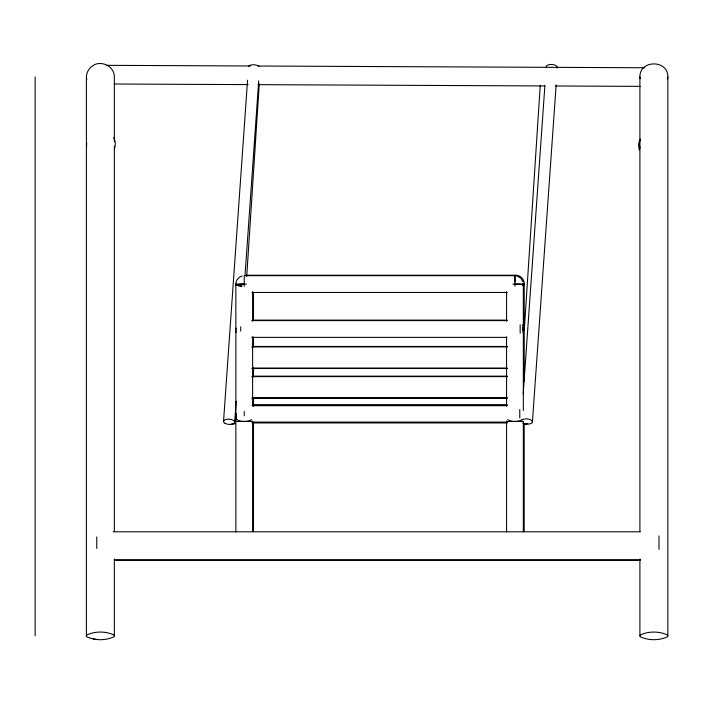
<?xml version="1.0" encoding="UTF-8"?>
<svg xmlns="http://www.w3.org/2000/svg" width="703" height="703" viewBox="0 0 703 703"><rect width="100%" height="100%" fill="white"/><g stroke="black" fill="none" stroke-linecap="round" stroke-linejoin="round"><path stroke-width="1.05" d="M514.939 286.253L514.939 275.699L244.24 275.699L244.24 286.253M523.331 410.543L523.331 284.082L523.006 285.444L523.296 284.082L512.777 284.082M514.904 275.98L514.939 281.912M93.376 65.634L93.394 65.282C101.997 60.142 114.519 66.68 114.352 76.926L114.352 141.716M246.718 276.384L259.284 83.859M524.403 328.231L540.255 85.388M223.528 421.449L247.561 80.168M234.679 422.143L236.146 401.36M245.004 275.567L258.713 80.863M523.19 393.829L544.913 85.362M532.426 421.87L556.143 84.966M114.352 559.008L114.352 635.872L113.877 636.821C105.714 640.644 95.046 640.644 86.882 636.821L86.407 635.872L86.407 76.926C86.32 72.312 89.685 66.926 93.402 65.555M639.906 531.556L639.906 76.926C639.519 59.57 668.237 59.57 667.85 76.926L667.85 635.872L667.375 636.821C659.212 640.644 648.535 640.644 640.38 636.821L639.906 635.872L639.906 559.008M667.49 79.536L667.85 76.926M86.407 635.872L86.882 634.932C95.046 631.109 105.714 631.109 113.877 634.932L114.352 635.872M639.906 635.872L640.38 634.932C648.535 631.109 659.212 631.109 667.375 634.932L667.85 635.872M523.278 285.19L523.296 285.163A8.278 1.081 0 0 0 520.861 284.399A8.418 1.098 0 0 0 514.939 284.082M242.069 275.98C238.493 276.964 235.874 280.374 235.856 284.082L235.856 531.978M523.076 285.225L524.201 284.689A8.278 1.081 0 0 0 523.076 284.144M246.217 275.216L515.817 275.216C520.308 275.189 524.236 279.109 524.201 283.599L524.201 328.301M523.076 283.599L524.201 283.599A8.383 2.171 0 0 1 523.076 284.689M246.41 284.082L235.856 284.082A8.383 2.171 0 0 0 242.069 286.174L235.856 285.163A8.278 1.081 0 0 1 238.317 284.399A8.418 1.098 0 0 1 244.24 284.082M251.911 292.466L507.267 292.466M253.036 320.12L507.302 320.12M251.665 320.603L507.03 320.603M522.487 329.83L524.218 329.83L524.218 381.307M522.68 330.313L523.322 330.313A8.374 8.357 -90 0 0 522.733 327.229M251.665 337.37L507.03 337.37M253.713 346.438L507.258 346.438M251.709 346.922L507.443 346.922M253.713 368.038L507.258 368.038M251.709 368.521L507.443 368.521M253.713 376.149L507.258 376.149M251.709 376.632L507.443 376.632M253.713 397.749L507.258 397.749M251.709 398.232L507.443 398.232M253.467 404.84L507.039 404.84M251.929 405.323L507.689 405.323M253.968 405.701L506.801 405.701M235.856 421.449L252.623 421.449M506.564 421.449L523.331 421.449M251.929 422.09L507.689 422.09M252.166 422.951L507.188 422.951M113.236 531.802L640.328 531.802M114.334 559.755L640.328 559.755M114.334 560.405L640.011 560.405M106.566 65.335L250.417 65.985M258.106 66.02L644.642 67.752M114.176 84.017L248.141 84.615M258.027 84.659L544.632 85.951M555.607 85.994L640.161 86.372M93.394 639.036L96.759 639.396M517.083 275.98L520.835 278.151L523.006 281.912M639.906 76.926L640.143 78.666M86.407 76.926L86.759 79.536M658.992 535.897L658.992 549.395M524.201 423.856L524.201 531.494M523.322 422.31L523.322 531.828M520.176 324.795L520.176 333.178M519.772 409.515L519.772 417.898M515.817 275.216L515.817 276.341M506.564 291.71L506.564 321.148M506.547 336.878L506.564 406.185M506.564 421.044L506.564 531.978M253.502 292.325L253.502 320.665M253.502 337.018L253.511 347.352M253.502 367.546L253.511 376.922M253.511 397.731L253.511 406.492M253.502 422.758L253.502 531.494M252.623 291.71L252.623 321.148M252.614 336.878L252.623 406.185M252.623 421.027L252.614 531.828M244.24 411.536L244.24 415.877M240.707 326.816L240.707 331.157M114.352 146.11L114.352 531.556M96.759 536.864L96.759 548.489M35.15 76.926L35.15 635.872M248.695 66.372A5.589 2.627 4 0 1 253.423 64.738A5.589 2.627 4 0 1 258.932 66.372M235.523 423.522A5.589 2.478 3.7 0 1 231.559 424.023M527.795 423.522A5.589 2.478 3.7 0 1 523.832 424.023M522.057 419.902A5.589 2.627 4 0 1 530.115 419.568A5.589 2.627 4 0 1 531.064 423.478A5.589 2.627 4 0 1 522.839 423.136M546.389 67.462A5.589 2.627 4 0 1 551.89 64.483A5.589 2.627 4 0 1 557.163 68.129M522.619 324.9A8.374 8.357 -90 0 1 524.21 329.83A8.383 8.383 0 0 0 523.094 325.638M523.032 328.143A8.383 8.383 0 0 1 523.032 332.484M251.498 419.594A8.383 3.7 0 0 1 241.032 421.167A8.383 3.7 0 0 1 236.146 416.791M522.206 419.594A8.383 3.7 0 0 1 507.689 419.594M236.129 332.484A8.383 8.383 0 0 1 236.129 328.143M236.507 417.863A8.383 8.383 0 0 1 236.507 413.522M86.618 146.795A13.972 13.972 0 0 1 86.759 143.148M113.684 137.568A13.972 13.972 0 0 1 114.387 149.089M639.537 150.345A13.972 13.972 0 0 1 639.932 139.66M640.046 148.105A13.972 13.972 0 0 1 640.38 139.124M225.101 423.408A5.589 2.627 4 0 0 234.468 422.811A5.589 2.627 4 0 0 227.746 419.164A5.589 2.627 4 0 0 225.101 423.408"/></g></svg>
